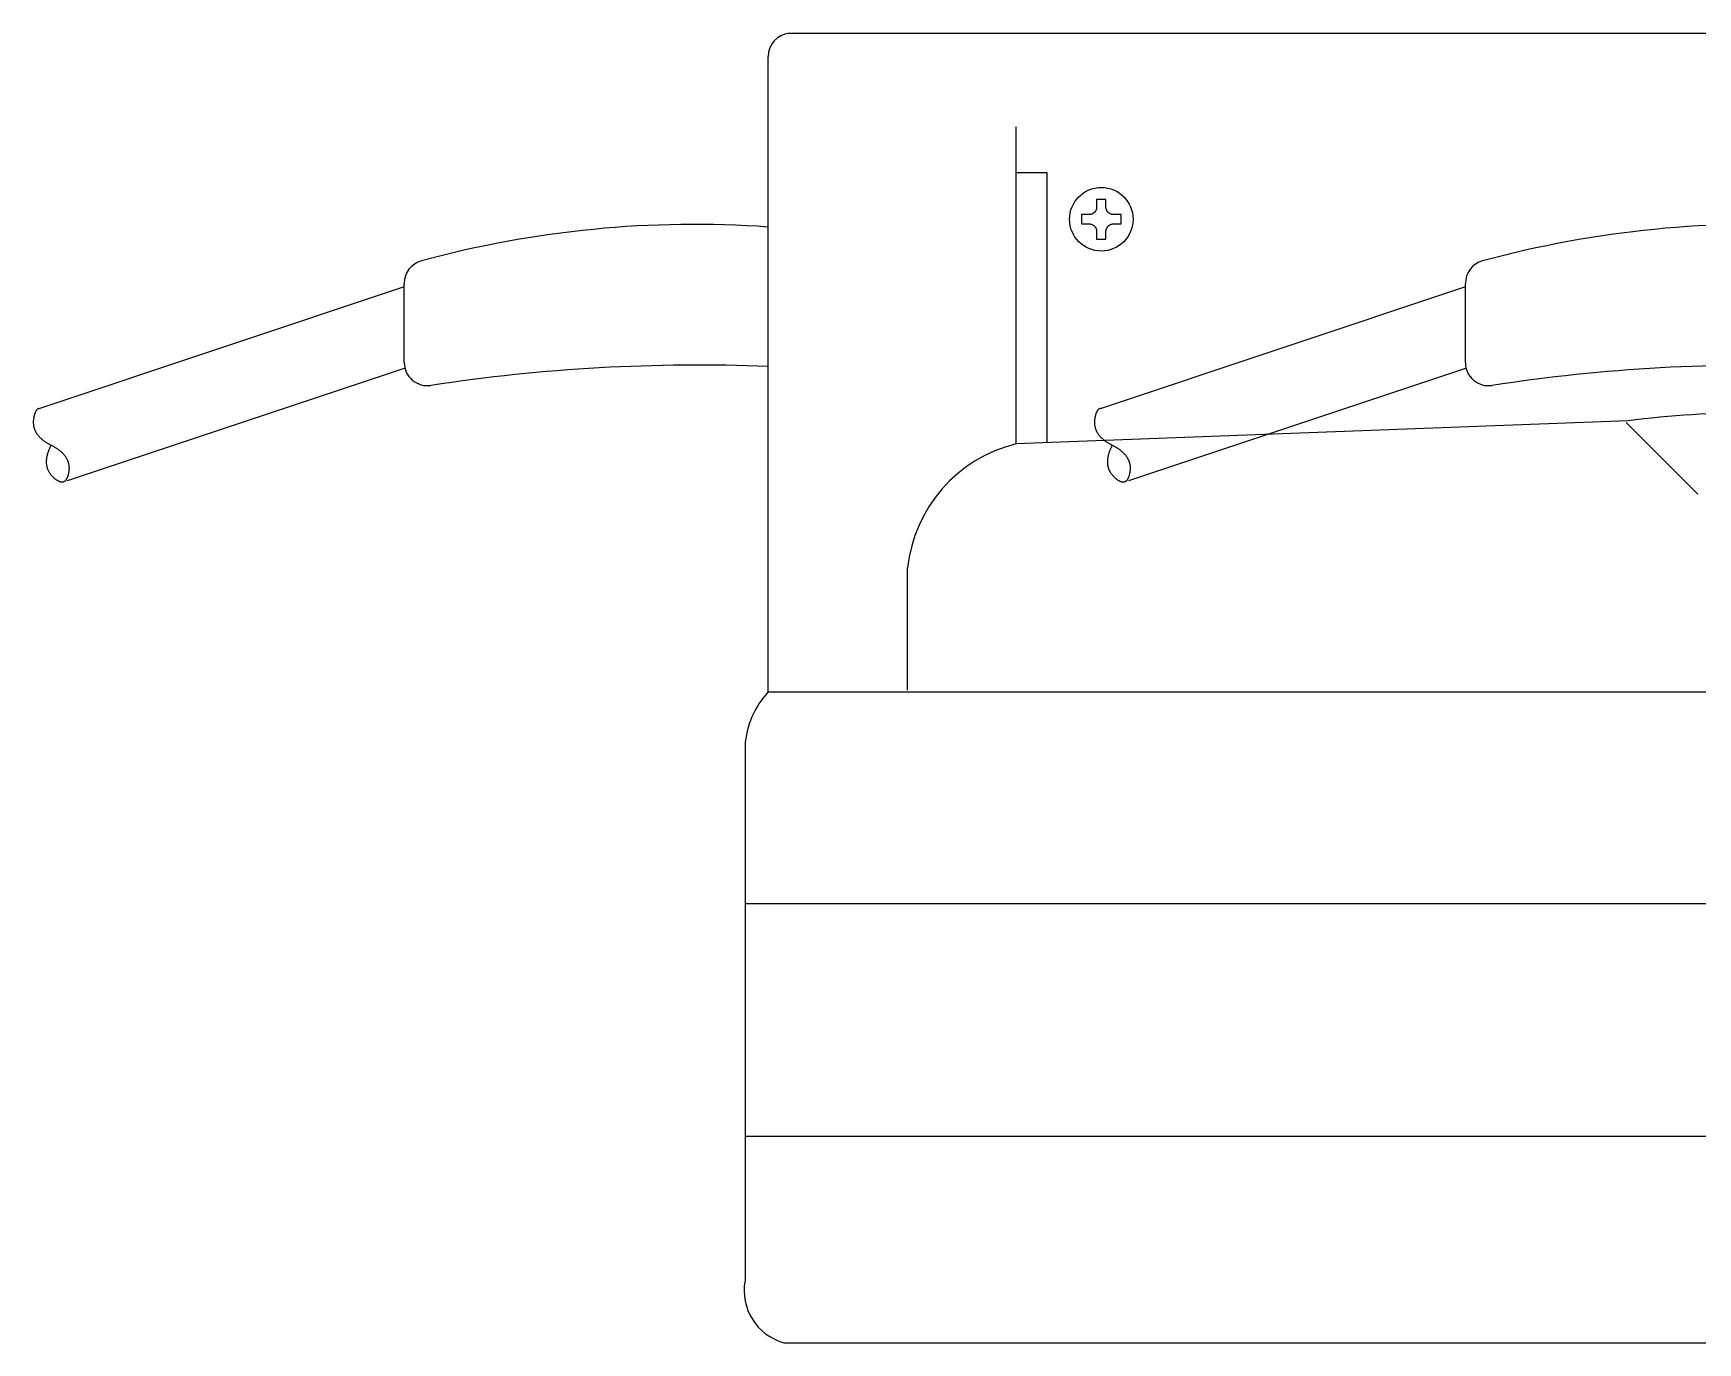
# Model space of a CAD drawing. Header units: millimetres. Extents: x -2880 to 3894, y -2977 to 4857.
# Drawn here: x 1019.3 to 1234.2, y 2312.9 to 2481.9 of the extents above; entities that cross this region are included whole.
import ezdxf

# ---------------------------------------------------------------- set-up
doc = ezdxf.new("R2010")
doc.units = ezdxf.units.MM
doc.header["$MEASUREMENT"] = 0
doc.layers.add('_1-0_', color=7, linetype='Continuous')

msp = doc.modelspace()

# ---------------------------------------------------------------- linework, layer by layer
at = {"layer": '_1-0_', "color": 3, "linetype": 'Continuous'}
for p, q in [((1116.929, 2481.881), (1293.223, 2481.881)), ((1114.223, 2396.881), (1114.223, 2478.896)), ((1146.223, 2428.881), (1146.223, 2469.816)), ((1150.223, 2463.881), (1146.223, 2463.881)), ((1150.223, 2429.121), (1150.223, 2463.881)), ((1155.642, 2458.481), (1154.66, 2458.481)), ((1154.66, 2458.481), (1154.66, 2457.281)), ((1155.666, 2458.482), (1155.642, 2458.481)), ((1155.69, 2458.483), (1155.666, 2458.482)), ((1155.714, 2458.484), (1155.69, 2458.483)), ((1155.738, 2458.486), (1155.714, 2458.484)), ((1155.762, 2458.489), (1155.738, 2458.486)), ((1155.785, 2458.492), (1155.762, 2458.489)), ((1155.809, 2458.496), (1155.785, 2458.492)), ((1155.833, 2458.5), (1155.809, 2458.496)), ((1155.856, 2458.505), (1155.833, 2458.5)), ((1155.88, 2458.511), (1155.856, 2458.505)), ((1155.903, 2458.517), (1155.88, 2458.511)), ((1155.926, 2458.524), (1155.903, 2458.517)), ((1155.949, 2458.531), (1155.926, 2458.524)), ((1155.972, 2458.539), (1155.949, 2458.531)), ((1155.995, 2458.547), (1155.972, 2458.539)), ((1156.017, 2458.556), (1155.995, 2458.547)), ((1156.039, 2458.565), (1156.017, 2458.556)), ((1156.061, 2458.575), (1156.039, 2458.565)), ((1156.083, 2458.586), (1156.061, 2458.575)), ((1156.104, 2458.597), (1156.083, 2458.586)), ((1156.125, 2458.609), (1156.104, 2458.597)), ((1156.146, 2458.621), (1156.125, 2458.609)), ((1156.167, 2458.633), (1156.146, 2458.621)), ((1156.187, 2458.647), (1156.167, 2458.633)), ((1156.207, 2458.66), (1156.187, 2458.647)), ((1156.226, 2458.674), (1156.207, 2458.66)), ((1156.245, 2458.689), (1156.226, 2458.674)), ((1156.264, 2458.704), (1156.245, 2458.689)), ((1156.283, 2458.719), (1156.264, 2458.704)), ((1156.301, 2458.735), (1156.283, 2458.719)), ((1156.318, 2458.752), (1156.301, 2458.735)), ((1156.335, 2458.769), (1156.318, 2458.752)), ((1156.352, 2458.786), (1156.335, 2458.769)), ((1156.369, 2458.804), (1156.352, 2458.786)), ((1156.385, 2458.822), (1156.369, 2458.804)), ((1156.4, 2458.84), (1156.385, 2458.822)), ((1156.415, 2458.859), (1156.4, 2458.84)), ((1156.43, 2458.878), (1156.415, 2458.859)), ((1156.444, 2458.897), (1156.43, 2458.878)), ((1156.458, 2458.917), (1156.444, 2458.897)), ((1156.471, 2458.938), (1156.458, 2458.917)), ((1156.483, 2458.958), (1156.471, 2458.938)), ((1156.495, 2458.979), (1156.483, 2458.958)), ((1156.507, 2459), (1156.495, 2458.979)), ((1156.518, 2459.021), (1156.507, 2459)), ((1156.529, 2459.043), (1156.518, 2459.021)), ((1156.539, 2459.065), (1156.529, 2459.043)), ((1156.548, 2459.087), (1156.539, 2459.065)), ((1156.557, 2459.109), (1156.548, 2459.087)), ((1156.566, 2459.132), (1156.557, 2459.109)), ((1156.573, 2459.155), (1156.566, 2459.132)), ((1156.581, 2459.178), (1156.573, 2459.155)), ((1156.587, 2459.201), (1156.581, 2459.178)), ((1156.594, 2459.224), (1156.587, 2459.201)), ((1156.599, 2459.248), (1156.594, 2459.224)), ((1156.604, 2459.271), (1156.599, 2459.248)), ((1156.609, 2459.295), (1156.604, 2459.271)), ((1156.612, 2459.319), (1156.609, 2459.295)), ((1156.616, 2459.342), (1156.612, 2459.319)), ((1156.618, 2459.366), (1156.616, 2459.342)), ((1156.62, 2459.39), (1156.618, 2459.366)), ((1156.622, 2459.414), (1156.62, 2459.39)), ((1156.623, 2459.438), (1156.622, 2459.414)), ((1157.823, 2460.444), (1156.623, 2460.444)), ((1156.623, 2460.444), (1156.623, 2459.463)), ((1156.623, 2459.463), (1156.623, 2459.438)), ((1157.823, 2459.463), (1157.823, 2460.444)), ((1157.823, 2459.438), (1157.823, 2459.463)), ((1157.824, 2459.414), (1157.823, 2459.438)), ((1157.826, 2459.39), (1157.824, 2459.414)), ((1157.828, 2459.366), (1157.826, 2459.39)), ((1157.83, 2459.342), (1157.828, 2459.366)), ((1157.834, 2459.319), (1157.83, 2459.342)), ((1157.837, 2459.295), (1157.834, 2459.319)), ((1157.842, 2459.271), (1157.837, 2459.295)), ((1157.847, 2459.248), (1157.842, 2459.271)), ((1157.852, 2459.224), (1157.847, 2459.248)), ((1157.859, 2459.201), (1157.852, 2459.224)), ((1157.865, 2459.178), (1157.859, 2459.201)), ((1157.873, 2459.155), (1157.865, 2459.178)), ((1157.88, 2459.132), (1157.873, 2459.155)), ((1157.889, 2459.109), (1157.88, 2459.132)), ((1157.898, 2459.087), (1157.889, 2459.109)), ((1157.907, 2459.065), (1157.898, 2459.087)), ((1157.917, 2459.043), (1157.907, 2459.065)), ((1157.928, 2459.021), (1157.917, 2459.043)), ((1157.939, 2459), (1157.928, 2459.021)), ((1157.95, 2458.979), (1157.939, 2459)), ((1157.963, 2458.958), (1157.95, 2458.979)), ((1157.975, 2458.938), (1157.963, 2458.958)), ((1157.988, 2458.917), (1157.975, 2458.938)), ((1158.002, 2458.897), (1157.988, 2458.917)), ((1158.016, 2458.878), (1158.002, 2458.897)), ((1158.031, 2458.859), (1158.016, 2458.878)), ((1158.046, 2458.84), (1158.031, 2458.859)), ((1158.061, 2458.822), (1158.046, 2458.84)), ((1158.077, 2458.804), (1158.061, 2458.822)), ((1158.094, 2458.786), (1158.077, 2458.804)), ((1158.11, 2458.769), (1158.094, 2458.786)), ((1158.128, 2458.752), (1158.11, 2458.769)), ((1158.145, 2458.735), (1158.128, 2458.752)), ((1158.163, 2458.719), (1158.145, 2458.735)), ((1158.182, 2458.704), (1158.163, 2458.719)), ((1158.201, 2458.689), (1158.182, 2458.704)), ((1158.22, 2458.674), (1158.201, 2458.689)), ((1158.239, 2458.66), (1158.22, 2458.674)), ((1158.259, 2458.647), (1158.239, 2458.66)), ((1158.279, 2458.633), (1158.259, 2458.647)), ((1158.3, 2458.621), (1158.279, 2458.633)), ((1158.321, 2458.609), (1158.3, 2458.621)), ((1158.342, 2458.597), (1158.321, 2458.609)), ((1158.363, 2458.586), (1158.342, 2458.597)), ((1158.385, 2458.575), (1158.363, 2458.586)), ((1158.407, 2458.565), (1158.385, 2458.575)), ((1158.429, 2458.556), (1158.407, 2458.565)), ((1158.451, 2458.547), (1158.429, 2458.556)), ((1158.474, 2458.539), (1158.451, 2458.547)), ((1158.497, 2458.531), (1158.474, 2458.539)), ((1158.52, 2458.524), (1158.497, 2458.531)), ((1158.543, 2458.517), (1158.52, 2458.524)), ((1158.566, 2458.511), (1158.543, 2458.517)), ((1158.589, 2458.505), (1158.566, 2458.511)), ((1158.613, 2458.5), (1158.589, 2458.505)), ((1158.637, 2458.496), (1158.613, 2458.5)), ((1158.66, 2458.492), (1158.637, 2458.496)), ((1158.684, 2458.489), (1158.66, 2458.492)), ((1158.708, 2458.486), (1158.684, 2458.489)), ((1158.732, 2458.484), (1158.708, 2458.486)), ((1158.756, 2458.483), (1158.732, 2458.484)), ((1158.78, 2458.482), (1158.756, 2458.483)), ((1158.804, 2458.481), (1158.78, 2458.482)), ((1159.785, 2458.481), (1158.804, 2458.481)), ((1159.785, 2457.281), (1159.785, 2458.481)), ((1154.66, 2457.281), (1155.642, 2457.281)), ((1155.642, 2457.281), (1155.666, 2457.281)), ((1155.666, 2457.281), (1155.69, 2457.28)), ((1155.69, 2457.28), (1155.714, 2457.279)), ((1155.714, 2457.279), (1155.738, 2457.277)), ((1155.738, 2457.277), (1155.762, 2457.274)), ((1155.762, 2457.274), (1155.785, 2457.271)), ((1155.785, 2457.271), (1155.809, 2457.267)), ((1155.809, 2457.267), (1155.833, 2457.263)), ((1155.833, 2457.263), (1155.856, 2457.258)), ((1155.856, 2457.258), (1155.88, 2457.252)), ((1155.88, 2457.252), (1155.903, 2457.246)), ((1155.903, 2457.246), (1155.926, 2457.239)), ((1155.926, 2457.239), (1155.949, 2457.232)), ((1155.949, 2457.232), (1155.972, 2457.224)), ((1155.972, 2457.224), (1155.995, 2457.216)), ((1155.995, 2457.216), (1156.017, 2457.207)), ((1156.017, 2457.207), (1156.039, 2457.197)), ((1156.039, 2457.197), (1156.061, 2457.187)), ((1156.061, 2457.187), (1156.083, 2457.177)), ((1156.083, 2457.177), (1156.104, 2457.166)), ((1156.104, 2457.166), (1156.125, 2457.154)), ((1156.125, 2457.154), (1156.146, 2457.142)), ((1156.146, 2457.142), (1156.167, 2457.129)), ((1156.167, 2457.129), (1156.187, 2457.116)), ((1156.187, 2457.116), (1156.207, 2457.102)), ((1156.207, 2457.102), (1156.226, 2457.088)), ((1156.226, 2457.088), (1156.245, 2457.074)), ((1156.245, 2457.074), (1156.264, 2457.059)), ((1156.264, 2457.059), (1156.283, 2457.043)), ((1156.283, 2457.043), (1156.301, 2457.027)), ((1156.301, 2457.027), (1156.318, 2457.011)), ((1156.318, 2457.011), (1156.335, 2456.994)), ((1156.335, 2456.994), (1156.352, 2456.977)), ((1156.352, 2456.977), (1156.369, 2456.959)), ((1156.369, 2456.959), (1156.385, 2456.941)), ((1156.385, 2456.941), (1156.4, 2456.923)), ((1156.4, 2456.923), (1156.415, 2456.904)), ((1156.415, 2456.904), (1156.43, 2456.885)), ((1156.43, 2456.885), (1156.444, 2456.865)), ((1156.444, 2456.865), (1156.458, 2456.845)), ((1156.458, 2456.845), (1156.471, 2456.825)), ((1156.471, 2456.825), (1156.483, 2456.805)), ((1156.483, 2456.805), (1156.495, 2456.784)), ((1156.495, 2456.784), (1156.507, 2456.763)), ((1156.507, 2456.763), (1156.518, 2456.741)), ((1156.518, 2456.741), (1156.529, 2456.72)), ((1156.529, 2456.72), (1156.539, 2456.698)), ((1156.539, 2456.698), (1156.548, 2456.676)), ((1156.548, 2456.676), (1156.557, 2456.653)), ((1156.557, 2456.653), (1156.566, 2456.631)), ((1156.566, 2456.631), (1156.573, 2456.608)), ((1156.573, 2456.608), (1156.581, 2456.585)), ((1156.581, 2456.585), (1156.587, 2456.562)), ((1156.587, 2456.562), (1156.594, 2456.539)), ((1156.594, 2456.539), (1156.599, 2456.515)), ((1156.599, 2456.515), (1156.604, 2456.492)), ((1156.604, 2456.492), (1156.609, 2456.468)), ((1156.609, 2456.468), (1156.612, 2456.444)), ((1156.612, 2456.444), (1156.616, 2456.42)), ((1156.616, 2456.42), (1156.618, 2456.396)), ((1156.618, 2456.396), (1156.62, 2456.372)), ((1156.62, 2456.372), (1156.622, 2456.348)), ((1156.622, 2456.348), (1156.623, 2456.324)), ((1156.623, 2456.324), (1156.623, 2456.3)), ((1156.623, 2456.3), (1156.623, 2455.319)), ((1157.823, 2456.324), (1157.824, 2456.348)), ((1157.823, 2456.3), (1157.823, 2456.324)), ((1157.823, 2455.319), (1157.823, 2456.3)), ((1157.824, 2456.348), (1157.826, 2456.372)), ((1157.826, 2456.372), (1157.828, 2456.396)), ((1157.828, 2456.396), (1157.83, 2456.42)), ((1157.83, 2456.42), (1157.834, 2456.444)), ((1157.834, 2456.444), (1157.837, 2456.468)), ((1157.837, 2456.468), (1157.842, 2456.492)), ((1157.842, 2456.492), (1157.847, 2456.515)), ((1157.847, 2456.515), (1157.852, 2456.539)), ((1157.852, 2456.539), (1157.859, 2456.562)), ((1157.859, 2456.562), (1157.865, 2456.585)), ((1157.865, 2456.585), (1157.873, 2456.608)), ((1157.873, 2456.608), (1157.88, 2456.631)), ((1157.88, 2456.631), (1157.889, 2456.653)), ((1157.889, 2456.653), (1157.898, 2456.676)), ((1157.898, 2456.676), (1157.907, 2456.698)), ((1157.907, 2456.698), (1157.917, 2456.72)), ((1157.917, 2456.72), (1157.928, 2456.741)), ((1157.928, 2456.741), (1157.939, 2456.763)), ((1157.939, 2456.763), (1157.95, 2456.784)), ((1157.95, 2456.784), (1157.963, 2456.805)), ((1157.963, 2456.805), (1157.975, 2456.825)), ((1157.975, 2456.825), (1157.988, 2456.845)), ((1157.988, 2456.845), (1158.002, 2456.865)), ((1158.002, 2456.865), (1158.016, 2456.885)), ((1158.016, 2456.885), (1158.031, 2456.904)), ((1158.031, 2456.904), (1158.046, 2456.923)), ((1158.046, 2456.923), (1158.061, 2456.941)), ((1158.061, 2456.941), (1158.077, 2456.959)), ((1158.077, 2456.959), (1158.094, 2456.977)), ((1158.094, 2456.977), (1158.11, 2456.994)), ((1158.11, 2456.994), (1158.128, 2457.011)), ((1158.128, 2457.011), (1158.145, 2457.027)), ((1158.145, 2457.027), (1158.163, 2457.043)), ((1158.163, 2457.043), (1158.182, 2457.059)), ((1158.182, 2457.059), (1158.201, 2457.074)), ((1158.201, 2457.074), (1158.22, 2457.088)), ((1158.22, 2457.088), (1158.239, 2457.102)), ((1158.239, 2457.102), (1158.259, 2457.116)), ((1158.259, 2457.116), (1158.279, 2457.129)), ((1158.279, 2457.129), (1158.3, 2457.142)), ((1158.3, 2457.142), (1158.321, 2457.154)), ((1158.321, 2457.154), (1158.342, 2457.166)), ((1158.342, 2457.166), (1158.363, 2457.177)), ((1158.363, 2457.177), (1158.385, 2457.187)), ((1158.385, 2457.187), (1158.407, 2457.197)), ((1158.407, 2457.197), (1158.429, 2457.207)), ((1158.429, 2457.207), (1158.451, 2457.216)), ((1158.451, 2457.216), (1158.474, 2457.224)), ((1158.474, 2457.224), (1158.497, 2457.232)), ((1158.497, 2457.232), (1158.52, 2457.239)), ((1158.52, 2457.239), (1158.543, 2457.246)), ((1158.543, 2457.246), (1158.566, 2457.252)), ((1158.566, 2457.252), (1158.589, 2457.258)), ((1158.589, 2457.258), (1158.613, 2457.263)), ((1158.613, 2457.263), (1158.637, 2457.267)), ((1158.637, 2457.267), (1158.66, 2457.271)), ((1158.66, 2457.271), (1158.684, 2457.274)), ((1158.684, 2457.274), (1158.708, 2457.277)), ((1158.708, 2457.277), (1158.732, 2457.279)), ((1158.732, 2457.279), (1158.756, 2457.28)), ((1158.756, 2457.28), (1158.78, 2457.281)), ((1158.78, 2457.281), (1158.804, 2457.281)), ((1158.804, 2457.281), (1159.785, 2457.281)), ((1156.623, 2455.319), (1157.823, 2455.319)), ((1067.223, 2449.152), (1020.061, 2433.431)), ((1067.223, 2439.401), (1067.223, 2449.609)), ((1204.223, 2449.152), (1157.061, 2433.431)), ((1204.223, 2439.401), (1204.223, 2449.609)), ((1067.223, 2438.611), (1023.716, 2424.109)), ((1204.223, 2438.611), (1160.716, 2424.109)), ((1019.454, 2432.557), (1019.447, 2432.528)), ((1019.462, 2432.585), (1019.454, 2432.557)), ((1019.469, 2432.614), (1019.462, 2432.585)), ((1019.477, 2432.642), (1019.469, 2432.614)), ((1019.485, 2432.669), (1019.477, 2432.642)), ((1019.493, 2432.696), (1019.485, 2432.669)), ((1019.502, 2432.722), (1019.493, 2432.696)), ((1019.51, 2432.748), (1019.502, 2432.722)), ((1019.519, 2432.774), (1019.51, 2432.748)), ((1019.527, 2432.799), (1019.519, 2432.774)), ((1019.536, 2432.824), (1019.527, 2432.799)), ((1019.545, 2432.848), (1019.536, 2432.824)), ((1019.555, 2432.872), (1019.545, 2432.848)), ((1019.564, 2432.895), (1019.555, 2432.872)), ((1019.573, 2432.918), (1019.564, 2432.895)), ((1019.583, 2432.94), (1019.573, 2432.918)), ((1019.593, 2432.962), (1019.583, 2432.94)), ((1019.603, 2432.984), (1019.593, 2432.962)), ((1019.613, 2433.005), (1019.603, 2432.984)), ((1019.623, 2433.026), (1019.613, 2433.005)), ((1019.634, 2433.046), (1019.623, 2433.026)), ((1019.644, 2433.066), (1019.634, 2433.046)), ((1019.655, 2433.085), (1019.644, 2433.066)), ((1019.666, 2433.104), (1019.655, 2433.085)), ((1019.677, 2433.122), (1019.666, 2433.104)), ((1019.688, 2433.14), (1019.677, 2433.122)), ((1019.699, 2433.158), (1019.688, 2433.14)), ((1019.71, 2433.175), (1019.699, 2433.158)), ((1019.722, 2433.191), (1019.71, 2433.175)), ((1019.734, 2433.207), (1019.722, 2433.191)), ((1019.746, 2433.223), (1019.734, 2433.207)), ((1019.758, 2433.238), (1019.746, 2433.223)), ((1019.77, 2433.253), (1019.758, 2433.238)), ((1019.782, 2433.268), (1019.77, 2433.253)), ((1019.795, 2433.281), (1019.782, 2433.268)), ((1019.807, 2433.295), (1019.795, 2433.281)), ((1019.82, 2433.308), (1019.807, 2433.295)), ((1019.833, 2433.32), (1019.82, 2433.308)), ((1019.846, 2433.333), (1019.833, 2433.32)), ((1019.86, 2433.344), (1019.846, 2433.333)), ((1019.873, 2433.355), (1019.86, 2433.344)), ((1019.886, 2433.366), (1019.873, 2433.355)), ((1019.9, 2433.376), (1019.886, 2433.366)), ((1019.914, 2433.386), (1019.9, 2433.376)), ((1019.928, 2433.396), (1019.914, 2433.386)), ((1019.942, 2433.405), (1019.928, 2433.396)), ((1019.956, 2433.413), (1019.942, 2433.405)), ((1019.971, 2433.421), (1019.956, 2433.413)), ((1019.985, 2433.429), (1019.971, 2433.421)), ((1020, 2433.436), (1019.985, 2433.429)), ((1020.015, 2433.443), (1020, 2433.436)), ((1020.03, 2433.449), (1020.015, 2433.443)), ((1020.045, 2433.455), (1020.03, 2433.449)), ((1020.061, 2433.46), (1020.045, 2433.455)), ((1156.454, 2432.557), (1156.447, 2432.528)), ((1156.462, 2432.585), (1156.454, 2432.557)), ((1156.469, 2432.614), (1156.462, 2432.585)), ((1156.477, 2432.642), (1156.469, 2432.614)), ((1156.485, 2432.669), (1156.477, 2432.642)), ((1156.493, 2432.696), (1156.485, 2432.669)), ((1156.502, 2432.722), (1156.493, 2432.696)), ((1156.51, 2432.748), (1156.502, 2432.722)), ((1156.519, 2432.774), (1156.51, 2432.748)), ((1156.527, 2432.799), (1156.519, 2432.774)), ((1156.536, 2432.824), (1156.527, 2432.799)), ((1156.545, 2432.848), (1156.536, 2432.824)), ((1156.555, 2432.872), (1156.545, 2432.848)), ((1156.564, 2432.895), (1156.555, 2432.872)), ((1156.573, 2432.918), (1156.564, 2432.895)), ((1156.583, 2432.94), (1156.573, 2432.918)), ((1156.593, 2432.962), (1156.583, 2432.94)), ((1156.603, 2432.984), (1156.593, 2432.962)), ((1156.613, 2433.005), (1156.603, 2432.984)), ((1156.623, 2433.026), (1156.613, 2433.005)), ((1156.634, 2433.046), (1156.623, 2433.026)), ((1156.644, 2433.066), (1156.634, 2433.046)), ((1156.655, 2433.085), (1156.644, 2433.066)), ((1156.666, 2433.104), (1156.655, 2433.085)), ((1156.677, 2433.122), (1156.666, 2433.104)), ((1156.688, 2433.14), (1156.677, 2433.122)), ((1156.699, 2433.158), (1156.688, 2433.14)), ((1156.71, 2433.175), (1156.699, 2433.158)), ((1156.722, 2433.191), (1156.71, 2433.175)), ((1156.734, 2433.207), (1156.722, 2433.191)), ((1156.746, 2433.223), (1156.734, 2433.207)), ((1156.758, 2433.238), (1156.746, 2433.223)), ((1156.77, 2433.253), (1156.758, 2433.238)), ((1156.782, 2433.268), (1156.77, 2433.253)), ((1156.795, 2433.281), (1156.782, 2433.268)), ((1156.807, 2433.295), (1156.795, 2433.281)), ((1156.82, 2433.308), (1156.807, 2433.295)), ((1156.833, 2433.32), (1156.82, 2433.308)), ((1156.846, 2433.333), (1156.833, 2433.32)), ((1156.86, 2433.344), (1156.846, 2433.333)), ((1156.873, 2433.355), (1156.86, 2433.344)), ((1156.886, 2433.366), (1156.873, 2433.355)), ((1156.9, 2433.376), (1156.886, 2433.366)), ((1156.914, 2433.386), (1156.9, 2433.376)), ((1156.928, 2433.396), (1156.914, 2433.386)), ((1156.942, 2433.405), (1156.928, 2433.396)), ((1156.956, 2433.413), (1156.942, 2433.405)), ((1156.971, 2433.421), (1156.956, 2433.413)), ((1156.985, 2433.429), (1156.971, 2433.421)), ((1157, 2433.436), (1156.985, 2433.429)), ((1157.015, 2433.443), (1157, 2433.436)), ((1157.03, 2433.449), (1157.015, 2433.443)), ((1157.045, 2433.455), (1157.03, 2433.449)), ((1157.061, 2433.46), (1157.045, 2433.455)), ((1019.336, 2431.745), (1019.335, 2431.68)), ((1019.335, 2431.68), (1019.336, 2431.615)), ((1019.338, 2431.81), (1019.336, 2431.745)), ((1019.336, 2431.615), (1019.338, 2431.551)), ((1019.341, 2431.876), (1019.338, 2431.81)), ((1019.338, 2431.551), (1019.342, 2431.488)), ((1019.346, 2431.942), (1019.341, 2431.876)), ((1019.342, 2431.488), (1019.348, 2431.424)), ((1019.353, 2432.009), (1019.346, 2431.942)), ((1019.348, 2431.424), (1019.354, 2431.362)), ((1019.361, 2432.076), (1019.353, 2432.009)), ((1019.354, 2431.362), (1019.363, 2431.299)), ((1019.37, 2432.143), (1019.361, 2432.076)), ((1019.363, 2431.299), (1019.372, 2431.237)), ((1019.381, 2432.211), (1019.37, 2432.143)), ((1019.372, 2431.237), (1019.383, 2431.176)), ((1019.387, 2432.245), (1019.381, 2432.211)), ((1019.383, 2431.176), (1019.396, 2431.114)), ((1019.393, 2432.278), (1019.387, 2432.245)), ((1019.399, 2432.311), (1019.393, 2432.278)), ((1019.396, 2431.114), (1019.41, 2431.054)), ((1019.405, 2432.343), (1019.399, 2432.311)), ((1019.412, 2432.375), (1019.405, 2432.343)), ((1019.41, 2431.054), (1019.426, 2430.993)), ((1019.418, 2432.406), (1019.412, 2432.375)), ((1019.425, 2432.437), (1019.418, 2432.406)), ((1019.432, 2432.468), (1019.425, 2432.437)), ((1019.426, 2430.993), (1019.443, 2430.934)), ((1019.439, 2432.498), (1019.432, 2432.468)), ((1019.447, 2432.528), (1019.439, 2432.498)), ((1019.443, 2430.934), (1019.461, 2430.874)), ((1019.461, 2430.874), (1019.481, 2430.815)), ((1019.481, 2430.815), (1019.502, 2430.757)), ((1019.502, 2430.757), (1019.525, 2430.698)), ((1019.525, 2430.698), (1019.55, 2430.641)), ((1019.55, 2430.641), (1019.575, 2430.583)), ((1019.575, 2430.583), (1019.603, 2430.526)), ((1019.603, 2430.526), (1019.631, 2430.47)), ((1019.631, 2430.47), (1019.662, 2430.414)), ((1019.662, 2430.414), (1019.693, 2430.358)), ((1225.223, 2431.881), (1146.223, 2428.881)), ((1156.336, 2431.745), (1156.335, 2431.68)), ((1156.335, 2431.68), (1156.336, 2431.615)), ((1156.338, 2431.81), (1156.336, 2431.745)), ((1156.336, 2431.615), (1156.338, 2431.551)), ((1156.341, 2431.876), (1156.338, 2431.81)), ((1156.338, 2431.551), (1156.342, 2431.488)), ((1156.346, 2431.942), (1156.341, 2431.876)), ((1156.342, 2431.488), (1156.348, 2431.424)), ((1156.353, 2432.009), (1156.346, 2431.942)), ((1156.348, 2431.424), (1156.354, 2431.362)), ((1156.361, 2432.076), (1156.353, 2432.009)), ((1156.354, 2431.362), (1156.363, 2431.299)), ((1156.37, 2432.143), (1156.361, 2432.076)), ((1156.363, 2431.299), (1156.372, 2431.237)), ((1156.381, 2432.211), (1156.37, 2432.143)), ((1156.372, 2431.237), (1156.383, 2431.176)), ((1156.387, 2432.245), (1156.381, 2432.211)), ((1156.383, 2431.176), (1156.396, 2431.114)), ((1156.393, 2432.278), (1156.387, 2432.245)), ((1156.399, 2432.311), (1156.393, 2432.278)), ((1156.396, 2431.114), (1156.41, 2431.054)), ((1156.405, 2432.343), (1156.399, 2432.311)), ((1156.412, 2432.375), (1156.405, 2432.343)), ((1156.41, 2431.054), (1156.426, 2430.993)), ((1156.418, 2432.406), (1156.412, 2432.375)), ((1156.425, 2432.437), (1156.418, 2432.406)), ((1156.432, 2432.468), (1156.425, 2432.437)), ((1156.426, 2430.993), (1156.443, 2430.934)), ((1156.439, 2432.498), (1156.432, 2432.468)), ((1156.447, 2432.528), (1156.439, 2432.498)), ((1156.443, 2430.934), (1156.461, 2430.874)), ((1156.461, 2430.874), (1156.481, 2430.815)), ((1156.481, 2430.815), (1156.502, 2430.757)), ((1156.502, 2430.757), (1156.525, 2430.698)), ((1156.525, 2430.698), (1156.55, 2430.641)), ((1156.55, 2430.641), (1156.575, 2430.583)), ((1156.575, 2430.583), (1156.603, 2430.526)), ((1156.603, 2430.526), (1156.631, 2430.47)), ((1156.631, 2430.47), (1156.662, 2430.414)), ((1156.662, 2430.414), (1156.693, 2430.358)), ((1234.223, 2422.404), (1224.985, 2431.643)), ((1019.693, 2430.358), (1019.726, 2430.303)), ((1019.726, 2430.303), (1019.761, 2430.248)), ((1019.761, 2430.248), (1019.797, 2430.194)), ((1019.797, 2430.194), (1019.835, 2430.14)), ((1019.835, 2430.14), (1019.874, 2430.086)), ((1019.874, 2430.086), (1019.914, 2430.033)), ((1019.914, 2430.033), (1019.956, 2429.98)), ((1019.956, 2429.98), (1019.999, 2429.928)), ((1019.999, 2429.928), (1020.044, 2429.876)), ((1020.044, 2429.876), (1020.091, 2429.825)), ((1020.091, 2429.825), (1020.138, 2429.774)), ((1020.138, 2429.774), (1020.188, 2429.723)), ((1020.188, 2429.723), (1020.238, 2429.673)), ((1020.238, 2429.673), (1020.291, 2429.623)), ((1020.291, 2429.623), (1020.344, 2429.574)), ((1020.344, 2429.574), (1020.399, 2429.525)), ((1020.399, 2429.525), (1020.456, 2429.477)), ((1020.456, 2429.477), (1020.514, 2429.428)), ((1020.514, 2429.428), (1020.573, 2429.381)), ((1020.573, 2429.381), (1020.634, 2429.334)), ((1020.634, 2429.334), (1020.697, 2429.287)), ((1020.697, 2429.287), (1020.761, 2429.24)), ((1020.761, 2429.24), (1020.826, 2429.194)), ((1020.826, 2429.194), (1020.893, 2429.149)), ((1020.893, 2429.149), (1020.961, 2429.104)), ((1020.961, 2429.104), (1021.031, 2429.059)), ((1021.031, 2429.059), (1021.102, 2429.015)), ((1021.102, 2429.015), (1021.175, 2428.971)), ((1021.175, 2428.971), (1021.249, 2428.928)), ((1021.249, 2428.928), (1021.325, 2428.885)), ((1021.325, 2428.885), (1021.402, 2428.842)), ((1021.389, 2428.155), (1021.421, 2428.233)), ((1021.402, 2428.842), (1021.48, 2428.8)), ((1021.421, 2428.233), (1021.454, 2428.312)), ((1021.454, 2428.312), (1021.489, 2428.392)), ((1021.48, 2428.8), (1021.56, 2428.758)), ((1021.489, 2428.392), (1021.525, 2428.473)), ((1021.525, 2428.473), (1021.562, 2428.553)), ((1021.56, 2428.758), (1021.642, 2428.717)), ((1021.562, 2428.553), (1021.601, 2428.635)), ((1021.601, 2428.635), (1021.642, 2428.717)), ((1021.642, 2428.717), (1021.723, 2428.675)), ((1021.723, 2428.675), (1021.803, 2428.634)), ((1021.803, 2428.634), (1021.882, 2428.592)), ((1021.882, 2428.592), (1021.959, 2428.549)), ((1021.959, 2428.549), (1022.035, 2428.506)), ((1022.035, 2428.506), (1022.109, 2428.463)), ((1022.109, 2428.463), (1022.181, 2428.419)), ((1022.181, 2428.419), (1022.253, 2428.374)), ((1022.253, 2428.374), (1022.322, 2428.33)), ((1022.322, 2428.33), (1022.391, 2428.285)), ((1022.391, 2428.285), (1022.458, 2428.239)), ((1022.458, 2428.239), (1022.523, 2428.193)), ((1156.693, 2430.358), (1156.726, 2430.303)), ((1156.726, 2430.303), (1156.761, 2430.248)), ((1156.761, 2430.248), (1156.797, 2430.194)), ((1156.797, 2430.194), (1156.835, 2430.14)), ((1156.835, 2430.14), (1156.874, 2430.086)), ((1156.874, 2430.086), (1156.914, 2430.033)), ((1156.914, 2430.033), (1156.956, 2429.98)), ((1156.956, 2429.98), (1156.999, 2429.928)), ((1156.999, 2429.928), (1157.044, 2429.876)), ((1157.044, 2429.876), (1157.091, 2429.825)), ((1157.091, 2429.825), (1157.138, 2429.774)), ((1157.138, 2429.774), (1157.188, 2429.723)), ((1157.188, 2429.723), (1157.238, 2429.673)), ((1157.238, 2429.673), (1157.291, 2429.623)), ((1157.291, 2429.623), (1157.344, 2429.574)), ((1157.344, 2429.574), (1157.399, 2429.525)), ((1157.399, 2429.525), (1157.456, 2429.477)), ((1157.456, 2429.477), (1157.514, 2429.428)), ((1157.514, 2429.428), (1157.573, 2429.381)), ((1157.573, 2429.381), (1157.634, 2429.334)), ((1157.634, 2429.334), (1157.697, 2429.287)), ((1157.697, 2429.287), (1157.761, 2429.24)), ((1157.761, 2429.24), (1157.826, 2429.194)), ((1157.826, 2429.194), (1157.893, 2429.149)), ((1157.893, 2429.149), (1157.961, 2429.104)), ((1157.961, 2429.104), (1158.031, 2429.059)), ((1158.031, 2429.059), (1158.102, 2429.015)), ((1158.102, 2429.015), (1158.175, 2428.971)), ((1158.175, 2428.971), (1158.249, 2428.928)), ((1158.249, 2428.928), (1158.325, 2428.885)), ((1158.325, 2428.885), (1158.402, 2428.842)), ((1158.389, 2428.155), (1158.421, 2428.233)), ((1158.402, 2428.842), (1158.48, 2428.8)), ((1158.421, 2428.233), (1158.454, 2428.312)), ((1158.454, 2428.312), (1158.489, 2428.392)), ((1158.48, 2428.8), (1158.56, 2428.758)), ((1158.489, 2428.392), (1158.525, 2428.473)), ((1158.525, 2428.473), (1158.562, 2428.553)), ((1158.56, 2428.758), (1158.642, 2428.717)), ((1158.562, 2428.553), (1158.601, 2428.635)), ((1158.601, 2428.635), (1158.642, 2428.717)), ((1158.642, 2428.717), (1158.723, 2428.675)), ((1158.723, 2428.675), (1158.803, 2428.634)), ((1158.803, 2428.634), (1158.882, 2428.592)), ((1158.882, 2428.592), (1158.959, 2428.549)), ((1158.959, 2428.549), (1159.035, 2428.506)), ((1159.035, 2428.506), (1159.109, 2428.463)), ((1159.109, 2428.463), (1159.181, 2428.419)), ((1159.181, 2428.419), (1159.253, 2428.374)), ((1159.253, 2428.374), (1159.322, 2428.33)), ((1159.322, 2428.33), (1159.391, 2428.285)), ((1159.391, 2428.285), (1159.458, 2428.239)), ((1159.458, 2428.239), (1159.523, 2428.193)), ((1021.049, 2426.628), (1021.051, 2426.695)), ((1021.049, 2426.561), (1021.049, 2426.628)), ((1021.05, 2426.495), (1021.049, 2426.561)), ((1021.052, 2426.429), (1021.05, 2426.495)), ((1021.051, 2426.695), (1021.055, 2426.763)), ((1021.056, 2426.364), (1021.052, 2426.429)), ((1021.055, 2426.763), (1021.059, 2426.831)), ((1021.061, 2426.299), (1021.056, 2426.364)), ((1021.059, 2426.831), (1021.066, 2426.9)), ((1021.068, 2426.235), (1021.061, 2426.299)), ((1021.066, 2426.9), (1021.073, 2426.969)), ((1021.076, 2426.172), (1021.068, 2426.235)), ((1021.073, 2426.969), (1021.082, 2427.039)), ((1021.085, 2426.109), (1021.076, 2426.172)), ((1021.082, 2427.039), (1021.093, 2427.11)), ((1021.096, 2426.047), (1021.085, 2426.109)), ((1021.093, 2427.11), (1021.105, 2427.181)), ((1021.105, 2427.181), (1021.118, 2427.253)), ((1021.118, 2427.253), (1021.133, 2427.325)), ((1021.133, 2427.325), (1021.149, 2427.398)), ((1021.149, 2427.398), (1021.166, 2427.471)), ((1021.166, 2427.471), (1021.185, 2427.545)), ((1021.185, 2427.545), (1021.206, 2427.619)), ((1021.206, 2427.619), (1021.228, 2427.694)), ((1021.228, 2427.694), (1021.251, 2427.769)), ((1021.251, 2427.769), (1021.276, 2427.845)), ((1021.276, 2427.845), (1021.302, 2427.922)), ((1021.302, 2427.922), (1021.33, 2427.999)), ((1021.33, 2427.999), (1021.359, 2428.076)), ((1021.359, 2428.076), (1021.389, 2428.155)), ((1022.523, 2428.193), (1022.587, 2428.147)), ((1022.587, 2428.147), (1022.649, 2428.1)), ((1022.649, 2428.1), (1022.71, 2428.053)), ((1022.71, 2428.053), (1022.77, 2428.005)), ((1022.77, 2428.005), (1022.828, 2427.957)), ((1022.828, 2427.957), (1022.884, 2427.909)), ((1022.884, 2427.909), (1022.939, 2427.86)), ((1022.939, 2427.86), (1022.993, 2427.811)), ((1022.993, 2427.811), (1023.045, 2427.761)), ((1023.045, 2427.761), (1023.096, 2427.711)), ((1023.096, 2427.711), (1023.145, 2427.66)), ((1023.145, 2427.66), (1023.193, 2427.609)), ((1023.193, 2427.609), (1023.239, 2427.558)), ((1023.239, 2427.558), (1023.284, 2427.506)), ((1023.284, 2427.506), (1023.327, 2427.454)), ((1023.327, 2427.454), (1023.369, 2427.401)), ((1023.369, 2427.401), (1023.41, 2427.348)), ((1023.41, 2427.348), (1023.449, 2427.294)), ((1023.449, 2427.294), (1023.486, 2427.241)), ((1023.486, 2427.241), (1023.522, 2427.186)), ((1023.522, 2427.186), (1023.557, 2427.131)), ((1023.557, 2427.131), (1023.59, 2427.076)), ((1023.59, 2427.076), (1023.622, 2427.021)), ((1023.622, 2427.021), (1023.652, 2426.965)), ((1023.652, 2426.965), (1023.681, 2426.908)), ((1023.681, 2426.908), (1023.708, 2426.851)), ((1023.708, 2426.851), (1023.734, 2426.794)), ((1023.734, 2426.794), (1023.758, 2426.736)), ((1023.758, 2426.736), (1023.781, 2426.678)), ((1023.781, 2426.678), (1023.802, 2426.62)), ((1023.802, 2426.62), (1023.822, 2426.561)), ((1023.822, 2426.561), (1023.841, 2426.501)), ((1023.841, 2426.501), (1023.857, 2426.442)), ((1023.857, 2426.442), (1023.873, 2426.381)), ((1023.873, 2426.381), (1023.887, 2426.321)), ((1023.887, 2426.321), (1023.9, 2426.26)), ((1023.9, 2426.26), (1023.911, 2426.198)), ((1023.911, 2426.198), (1023.92, 2426.136)), ((1023.92, 2426.136), (1023.929, 2426.074)), ((1158.049, 2426.628), (1158.051, 2426.695)), ((1158.049, 2426.561), (1158.049, 2426.628)), ((1158.05, 2426.495), (1158.049, 2426.561)), ((1158.052, 2426.429), (1158.05, 2426.495)), ((1158.051, 2426.695), (1158.055, 2426.763)), ((1158.056, 2426.364), (1158.052, 2426.429)), ((1158.055, 2426.763), (1158.059, 2426.831)), ((1158.061, 2426.299), (1158.056, 2426.364)), ((1158.059, 2426.831), (1158.066, 2426.9)), ((1158.068, 2426.235), (1158.061, 2426.299)), ((1158.066, 2426.9), (1158.073, 2426.969)), ((1158.076, 2426.172), (1158.068, 2426.235)), ((1158.073, 2426.969), (1158.082, 2427.039)), ((1158.085, 2426.109), (1158.076, 2426.172)), ((1158.082, 2427.039), (1158.093, 2427.11)), ((1158.096, 2426.047), (1158.085, 2426.109)), ((1158.093, 2427.11), (1158.105, 2427.181)), ((1158.105, 2427.181), (1158.118, 2427.253)), ((1158.118, 2427.253), (1158.133, 2427.325)), ((1158.133, 2427.325), (1158.149, 2427.398)), ((1158.149, 2427.398), (1158.166, 2427.471)), ((1158.166, 2427.471), (1158.185, 2427.545)), ((1158.185, 2427.545), (1158.206, 2427.619)), ((1158.206, 2427.619), (1158.228, 2427.694)), ((1158.228, 2427.694), (1158.251, 2427.769)), ((1158.251, 2427.769), (1158.276, 2427.845)), ((1158.276, 2427.845), (1158.302, 2427.922)), ((1158.302, 2427.922), (1158.33, 2427.999)), ((1158.33, 2427.999), (1158.359, 2428.076)), ((1158.359, 2428.076), (1158.389, 2428.155)), ((1159.523, 2428.193), (1159.587, 2428.147)), ((1159.587, 2428.147), (1159.649, 2428.1)), ((1159.649, 2428.1), (1159.71, 2428.053)), ((1159.71, 2428.053), (1159.77, 2428.005)), ((1159.77, 2428.005), (1159.828, 2427.957)), ((1159.828, 2427.957), (1159.884, 2427.909)), ((1159.884, 2427.909), (1159.939, 2427.86)), ((1159.939, 2427.86), (1159.993, 2427.811)), ((1159.993, 2427.811), (1160.045, 2427.761)), ((1160.045, 2427.761), (1160.096, 2427.711)), ((1160.096, 2427.711), (1160.145, 2427.66)), ((1160.145, 2427.66), (1160.193, 2427.609)), ((1160.193, 2427.609), (1160.239, 2427.558)), ((1160.239, 2427.558), (1160.284, 2427.506)), ((1160.284, 2427.506), (1160.327, 2427.454)), ((1160.327, 2427.454), (1160.369, 2427.401)), ((1160.369, 2427.401), (1160.41, 2427.348)), ((1160.41, 2427.348), (1160.449, 2427.294)), ((1160.449, 2427.294), (1160.486, 2427.241)), ((1160.486, 2427.241), (1160.522, 2427.186)), ((1160.522, 2427.186), (1160.557, 2427.131)), ((1160.557, 2427.131), (1160.59, 2427.076)), ((1160.59, 2427.076), (1160.622, 2427.021)), ((1160.622, 2427.021), (1160.652, 2426.965)), ((1160.652, 2426.965), (1160.681, 2426.908)), ((1160.681, 2426.908), (1160.708, 2426.851)), ((1160.708, 2426.851), (1160.734, 2426.794)), ((1160.734, 2426.794), (1160.758, 2426.736)), ((1160.758, 2426.736), (1160.781, 2426.678)), ((1160.781, 2426.678), (1160.802, 2426.62)), ((1160.802, 2426.62), (1160.822, 2426.561)), ((1160.822, 2426.561), (1160.841, 2426.501)), ((1160.841, 2426.501), (1160.857, 2426.442)), ((1160.857, 2426.442), (1160.873, 2426.381)), ((1160.873, 2426.381), (1160.887, 2426.321)), ((1160.887, 2426.321), (1160.9, 2426.26)), ((1160.9, 2426.26), (1160.911, 2426.198)), ((1160.911, 2426.198), (1160.92, 2426.136)), ((1160.92, 2426.136), (1160.929, 2426.074)), ((1021.108, 2425.985), (1021.096, 2426.047)), ((1021.122, 2425.924), (1021.108, 2425.985)), ((1021.137, 2425.863), (1021.122, 2425.924)), ((1021.154, 2425.803), (1021.137, 2425.863)), ((1021.172, 2425.743), (1021.154, 2425.803)), ((1021.191, 2425.684), (1021.172, 2425.743)), ((1021.212, 2425.625), (1021.191, 2425.684)), ((1021.234, 2425.567), (1021.212, 2425.625)), ((1021.258, 2425.51), (1021.234, 2425.567)), ((1021.283, 2425.453), (1021.258, 2425.51)), ((1021.31, 2425.396), (1021.283, 2425.453)), ((1021.338, 2425.34), (1021.31, 2425.396)), ((1021.367, 2425.285), (1021.338, 2425.34)), ((1021.398, 2425.23), (1021.367, 2425.285)), ((1021.43, 2425.176), (1021.398, 2425.23)), ((1021.464, 2425.122), (1021.43, 2425.176)), ((1021.499, 2425.069), (1021.464, 2425.122)), ((1021.536, 2425.017), (1021.499, 2425.069)), ((1021.574, 2424.965), (1021.536, 2425.017)), ((1021.613, 2424.913), (1021.574, 2424.965)), ((1021.654, 2424.862), (1021.613, 2424.913)), ((1021.696, 2424.812), (1021.654, 2424.862)), ((1021.74, 2424.762), (1021.696, 2424.812)), ((1021.785, 2424.713), (1021.74, 2424.762)), ((1021.831, 2424.664), (1021.785, 2424.713)), ((1021.879, 2424.616), (1021.831, 2424.664)), ((1021.929, 2424.568), (1021.879, 2424.616)), ((1021.978, 2424.521), (1021.929, 2424.568)), ((1022.027, 2424.477), (1021.978, 2424.521)), ((1022.076, 2424.434), (1022.027, 2424.477)), ((1022.124, 2424.393), (1022.076, 2424.434)), ((1022.171, 2424.353), (1022.124, 2424.393)), ((1022.218, 2424.316), (1022.171, 2424.353)), ((1022.264, 2424.28), (1022.218, 2424.316)), ((1022.31, 2424.246), (1022.264, 2424.28)), ((1022.355, 2424.214), (1022.31, 2424.246)), ((1022.399, 2424.184), (1022.355, 2424.214)), ((1022.443, 2424.155), (1022.399, 2424.184)), ((1022.486, 2424.128), (1022.443, 2424.155)), ((1022.529, 2424.104), (1022.486, 2424.128)), ((1022.571, 2424.08), (1022.529, 2424.104)), ((1022.612, 2424.059), (1022.571, 2424.08)), ((1022.653, 2424.04), (1022.612, 2424.059)), ((1022.693, 2424.022), (1022.653, 2424.04)), ((1022.732, 2424.006), (1022.693, 2424.022)), ((1022.771, 2423.992), (1022.732, 2424.006)), ((1022.81, 2423.98), (1022.771, 2423.992)), ((1022.847, 2423.969), (1022.81, 2423.98)), ((1022.885, 2423.961), (1022.847, 2423.969)), ((1022.921, 2423.954), (1022.885, 2423.961)), ((1022.957, 2423.949), (1022.921, 2423.954)), ((1022.992, 2423.946), (1022.957, 2423.949)), ((1023.027, 2423.944), (1022.992, 2423.946)), ((1023.061, 2423.944), (1023.027, 2423.944)), ((1023.095, 2423.947), (1023.061, 2423.944)), ((1023.128, 2423.951), (1023.095, 2423.947)), ((1023.16, 2423.956), (1023.128, 2423.951)), ((1023.192, 2423.964), (1023.16, 2423.956)), ((1023.223, 2423.973), (1023.192, 2423.964)), ((1023.253, 2423.985), (1023.223, 2423.973)), ((1023.283, 2423.997), (1023.253, 2423.985)), ((1023.313, 2424.012), (1023.283, 2423.997)), ((1023.341, 2424.029), (1023.313, 2424.012)), ((1023.37, 2424.047), (1023.341, 2424.029)), ((1023.397, 2424.067), (1023.37, 2424.047)), ((1023.424, 2424.089), (1023.397, 2424.067)), ((1023.45, 2424.113), (1023.424, 2424.089)), ((1023.476, 2424.139), (1023.45, 2424.113)), ((1023.501, 2424.166), (1023.476, 2424.139)), ((1023.526, 2424.195), (1023.501, 2424.166)), ((1023.55, 2424.227), (1023.526, 2424.195)), ((1023.573, 2424.259), (1023.55, 2424.227)), ((1023.596, 2424.294), (1023.573, 2424.259)), ((1023.618, 2424.33), (1023.596, 2424.294)), ((1023.639, 2424.369), (1023.618, 2424.33)), ((1023.66, 2424.409), (1023.639, 2424.369)), ((1023.681, 2424.45), (1023.66, 2424.409)), ((1023.7, 2424.494), (1023.681, 2424.45)), ((1023.719, 2424.54), (1023.7, 2424.494)), ((1023.738, 2424.587), (1023.719, 2424.54)), ((1023.756, 2424.636), (1023.738, 2424.587)), ((1023.773, 2424.687), (1023.756, 2424.636)), ((1023.79, 2424.739), (1023.773, 2424.687)), ((1023.806, 2424.794), (1023.79, 2424.739)), ((1023.821, 2424.85), (1023.806, 2424.794)), ((1023.836, 2424.908), (1023.821, 2424.85)), ((1023.851, 2424.968), (1023.836, 2424.908)), ((1023.864, 2425.03), (1023.851, 2424.968)), ((1023.877, 2425.093), (1023.864, 2425.03)), ((1023.89, 2425.159), (1023.877, 2425.093)), ((1023.902, 2425.226), (1023.89, 2425.159)), ((1023.913, 2425.293), (1023.902, 2425.226)), ((1023.922, 2425.361), (1023.913, 2425.293)), ((1023.93, 2425.428), (1023.922, 2425.361)), ((1023.929, 2426.074), (1023.935, 2426.011)), ((1023.936, 2425.494), (1023.93, 2425.428)), ((1023.935, 2426.011), (1023.941, 2425.948)), ((1023.941, 2425.56), (1023.936, 2425.494)), ((1023.941, 2425.948), (1023.944, 2425.884)), ((1023.945, 2425.626), (1023.941, 2425.56)), ((1023.944, 2425.884), (1023.947, 2425.82)), ((1023.947, 2425.691), (1023.945, 2425.626)), ((1023.947, 2425.82), (1023.948, 2425.756)), ((1023.948, 2425.756), (1023.947, 2425.691)), ((1158.108, 2425.985), (1158.096, 2426.047)), ((1158.122, 2425.924), (1158.108, 2425.985)), ((1158.137, 2425.863), (1158.122, 2425.924)), ((1158.154, 2425.803), (1158.137, 2425.863)), ((1158.172, 2425.743), (1158.154, 2425.803)), ((1158.191, 2425.684), (1158.172, 2425.743)), ((1158.212, 2425.625), (1158.191, 2425.684)), ((1158.234, 2425.567), (1158.212, 2425.625)), ((1158.258, 2425.51), (1158.234, 2425.567)), ((1158.283, 2425.453), (1158.258, 2425.51)), ((1158.31, 2425.396), (1158.283, 2425.453)), ((1158.338, 2425.34), (1158.31, 2425.396)), ((1158.367, 2425.285), (1158.338, 2425.34)), ((1158.398, 2425.23), (1158.367, 2425.285)), ((1158.43, 2425.176), (1158.398, 2425.23)), ((1158.464, 2425.122), (1158.43, 2425.176)), ((1158.499, 2425.069), (1158.464, 2425.122)), ((1158.536, 2425.017), (1158.499, 2425.069)), ((1158.574, 2424.965), (1158.536, 2425.017)), ((1158.613, 2424.913), (1158.574, 2424.965)), ((1158.654, 2424.862), (1158.613, 2424.913)), ((1158.696, 2424.812), (1158.654, 2424.862)), ((1158.74, 2424.762), (1158.696, 2424.812)), ((1158.785, 2424.713), (1158.74, 2424.762)), ((1158.831, 2424.664), (1158.785, 2424.713)), ((1158.879, 2424.616), (1158.831, 2424.664)), ((1158.929, 2424.568), (1158.879, 2424.616)), ((1158.978, 2424.521), (1158.929, 2424.568)), ((1159.027, 2424.477), (1158.978, 2424.521)), ((1159.076, 2424.434), (1159.027, 2424.477)), ((1159.124, 2424.393), (1159.076, 2424.434)), ((1159.171, 2424.353), (1159.124, 2424.393)), ((1159.218, 2424.316), (1159.171, 2424.353)), ((1159.264, 2424.28), (1159.218, 2424.316)), ((1159.31, 2424.246), (1159.264, 2424.28)), ((1159.355, 2424.214), (1159.31, 2424.246)), ((1159.399, 2424.184), (1159.355, 2424.214)), ((1159.443, 2424.155), (1159.399, 2424.184)), ((1159.486, 2424.128), (1159.443, 2424.155)), ((1159.529, 2424.104), (1159.486, 2424.128)), ((1159.571, 2424.08), (1159.529, 2424.104)), ((1159.612, 2424.059), (1159.571, 2424.08)), ((1159.653, 2424.04), (1159.612, 2424.059)), ((1159.693, 2424.022), (1159.653, 2424.04)), ((1159.732, 2424.006), (1159.693, 2424.022)), ((1159.771, 2423.992), (1159.732, 2424.006)), ((1159.81, 2423.98), (1159.771, 2423.992)), ((1159.847, 2423.969), (1159.81, 2423.98)), ((1159.885, 2423.961), (1159.847, 2423.969)), ((1159.921, 2423.954), (1159.885, 2423.961)), ((1159.957, 2423.949), (1159.921, 2423.954)), ((1159.992, 2423.946), (1159.957, 2423.949)), ((1160.027, 2423.944), (1159.992, 2423.946)), ((1160.061, 2423.944), (1160.027, 2423.944)), ((1160.095, 2423.947), (1160.061, 2423.944)), ((1160.128, 2423.951), (1160.095, 2423.947)), ((1160.16, 2423.956), (1160.128, 2423.951)), ((1160.192, 2423.964), (1160.16, 2423.956)), ((1160.223, 2423.973), (1160.192, 2423.964)), ((1160.253, 2423.985), (1160.223, 2423.973)), ((1160.283, 2423.997), (1160.253, 2423.985)), ((1160.313, 2424.012), (1160.283, 2423.997)), ((1160.341, 2424.029), (1160.313, 2424.012)), ((1160.37, 2424.047), (1160.341, 2424.029)), ((1160.397, 2424.067), (1160.37, 2424.047)), ((1160.424, 2424.089), (1160.397, 2424.067)), ((1160.45, 2424.113), (1160.424, 2424.089)), ((1160.476, 2424.139), (1160.45, 2424.113)), ((1160.501, 2424.166), (1160.476, 2424.139)), ((1160.526, 2424.195), (1160.501, 2424.166)), ((1160.55, 2424.227), (1160.526, 2424.195)), ((1160.573, 2424.259), (1160.55, 2424.227)), ((1160.596, 2424.294), (1160.573, 2424.259)), ((1160.618, 2424.33), (1160.596, 2424.294)), ((1160.639, 2424.369), (1160.618, 2424.33)), ((1160.66, 2424.409), (1160.639, 2424.369)), ((1160.681, 2424.45), (1160.66, 2424.409)), ((1160.7, 2424.494), (1160.681, 2424.45)), ((1160.719, 2424.54), (1160.7, 2424.494)), ((1160.738, 2424.587), (1160.719, 2424.54)), ((1160.756, 2424.636), (1160.738, 2424.587)), ((1160.773, 2424.687), (1160.756, 2424.636)), ((1160.79, 2424.739), (1160.773, 2424.687)), ((1160.806, 2424.794), (1160.79, 2424.739)), ((1160.821, 2424.85), (1160.806, 2424.794)), ((1160.836, 2424.908), (1160.821, 2424.85)), ((1160.851, 2424.968), (1160.836, 2424.908)), ((1160.864, 2425.03), (1160.851, 2424.968)), ((1160.877, 2425.093), (1160.864, 2425.03)), ((1160.89, 2425.159), (1160.877, 2425.093)), ((1160.902, 2425.226), (1160.89, 2425.159)), ((1160.913, 2425.293), (1160.902, 2425.226)), ((1160.922, 2425.361), (1160.913, 2425.293)), ((1160.93, 2425.428), (1160.922, 2425.361)), ((1160.929, 2426.074), (1160.935, 2426.011)), ((1160.936, 2425.494), (1160.93, 2425.428)), ((1160.935, 2426.011), (1160.941, 2425.948)), ((1160.941, 2425.56), (1160.936, 2425.494)), ((1160.941, 2425.948), (1160.944, 2425.884)), ((1160.945, 2425.626), (1160.941, 2425.56)), ((1160.944, 2425.884), (1160.947, 2425.82)), ((1160.947, 2425.691), (1160.945, 2425.626)), ((1160.947, 2425.82), (1160.948, 2425.756)), ((1160.948, 2425.756), (1160.947, 2425.691)), ((1132.223, 2397.093), (1132.223, 2412.881)), ((1114.223, 2396.881), (1368.223, 2396.881)), ((1111.223, 2389.881), (1111.223, 2320.881)), ((1283.223, 2369.507), (1111.223, 2369.507)), ((1283.223, 2339.507), (1111.223, 2339.507)), ((1116.223, 2312.881), (1368.223, 2312.881))]:
    msp.add_line(p, q, dxfattribs=at)
msp.add_circle((1157.223, 2457.881), 4.1, dxfattribs=at)
for centre, radius, start, end in [((1117.223, 2478.896), 3, 95.61751, 180.0002), ((1104.723, 2322.781), 134.436, 85.9478, 105.21758), ((1241.723, 2322.781), 134.436, 85.9478, 105.21758), ((1070.223, 2449.609), 3, 105.21751, 180), ((1207.223, 2449.609), 3, 105.21751, 180), ((1070.223, 2439.401), 3, 180, 278.68298), ((1105.223, 2210.215), 228.844, 87.74609, 98.68279), ((1207.223, 2439.401), 3, 180, 278.68298), ((1242.223, 2210.215), 228.844, 87.74609, 98.68279), ((1241.723, 2298.598), 134.3, 82.94288, 97.05715), ((1150.578, 2410.945), 18.457, 103.64867, 173.97949), ((1122.515, 2389.185), 11.313, 137.13258, 176.47023), ((1118.118, 2319.629), 7.008, 169.70242, 254.30841)]:
    msp.add_arc(centre, radius, start, end, dxfattribs=at)

doc.saveas('drawing.dxf')
